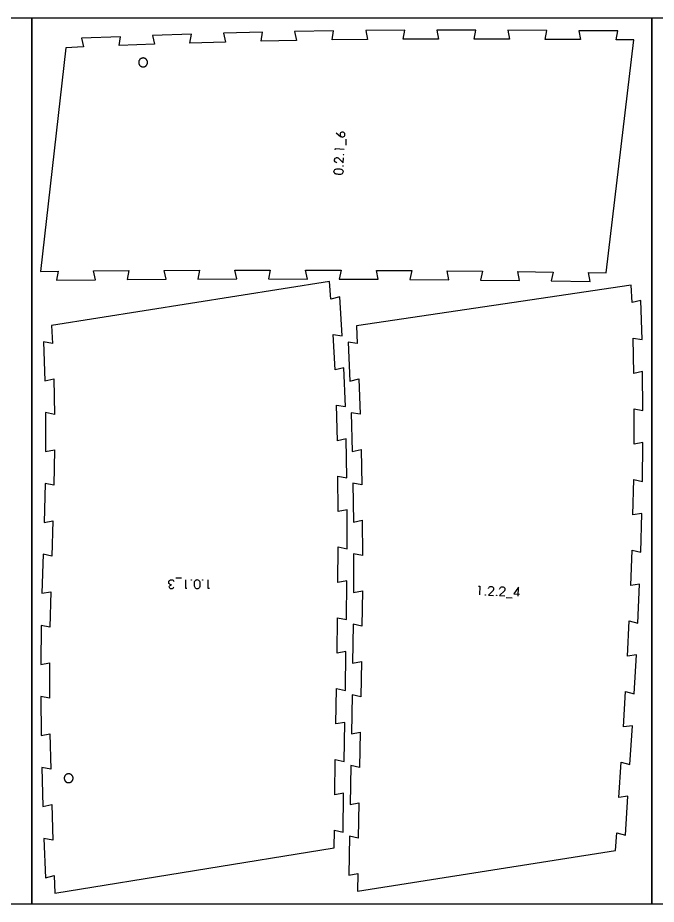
# Model space of a CAD drawing. Header units: millimetres. Extents: x 0 to 7990, y -4000 to -3000.
# Drawn here: x 2084 to 2805, y -4000 to -3000 of the extents above; entities that cross this region are included whole.
import ezdxf

# ---------------------------------------------------------------- set-up
doc = ezdxf.new("R2010")
doc.units = ezdxf.units.MM
doc.header["$MEASUREMENT"] = 0
for name, color, linetype, true_color in [('Default', 18, 'Continuous', 0x000000), ('nest$l_engrave_text', 5, 'Continuous', 0x0000ff), ('nest$l_inner_cut', 3, 'Continuous', 0x00ff00), ('nest$l_outer_cut', 1, 'Continuous', 0xff0000)]:
    doc.layers.add(name, color=color, linetype=linetype, true_color=true_color)

msp = doc.modelspace()

# ---------------------------------------------------------------- linework, layer by layer
at = {"layer": 'Default'}
for points in [[(1400, -4000), (1400, -3000), (2100, -3000), (2100, -4000)], [(2100, -4000), (2100, -3000), (2800, -3000), (2800, -4000)], [(2800, -4000), (2800, -3000), (3500, -3000), (3500, -4000)]]:
    msp.add_lwpolyline(points, close=True, dxfattribs=at)
at = {"layer": 'nest$l_engrave_text'}
for points in [[(2443.5, -3130), (2448.7, -3133.8), (2449.2, -3134.1), (2449.8, -3134.4), (2450.2, -3134.5), (2451, -3134.6), (2451.7, -3134.4), (2452.4, -3134.1), (2452.9, -3133.5), (2453.3, -3132.9), (2453.5, -3132.1), (2453.5, -3131.3), (2453.3, -3130.6), (2452.8, -3129.9), (2452.2, -3129.4), (2451.6, -3129.1), (2450.8, -3129), (2450, -3129.1), (2449.3, -3129.4), (2448.7, -3130), (2448.3, -3130.7), (2448.1, -3131.4), (2448.2, -3132.2), (2448.3, -3132.7), (2448.4, -3133.2), (2448.8, -3133.6), (2449.2, -3134.1)], [(2454.8, -3143.7), (2455.1, -3136.9)], [(2442.7, -3149), (2442.8, -3147.6), (2452.5, -3148.1)], [(2444.3, -3163.6), (2443.9, -3163.4), (2443.2, -3163.1), (2442.7, -3162.8), (2442.4, -3162.4), (2441.9, -3161.5), (2441.8, -3160.5), (2441.8, -3160), (2442, -3159.5), (2442.3, -3158.9), (2442.6, -3158.5), (2443.6, -3157.9), (2444.1, -3157.8), (2444.6, -3157.7), (2445.6, -3157.9), (2445.9, -3158), (2446, -3158.1), (2446.4, -3158.3), (2451.7, -3163.7), (2452, -3157.9)], [(2260.3, -3642.4), (2259.7, -3643.2), (2259.3, -3643.7), (2258.6, -3644.1), (2257.7, -3644.2), (2256.8, -3644.1), (2256, -3643.6), (2255.5, -3642.8), (2255.3, -3642), (2255.5, -3641.1), (2256.1, -3640.3), (2256.9, -3639.9), (2257.8, -3639.6), (2256.4, -3639.3), (2255.4, -3638.7), (2254.8, -3638), (2254.6, -3637.1), (2254.7, -3636.3), (2254.9, -3635.7), (2255.2, -3635.1), (2255.6, -3634.7), (2256.7, -3634.1), (2258.1, -3633.9), (2259, -3634.1), (2259.7, -3634.6), (2260.2, -3635.2), (2260.7, -3636.1)], [(2269.2, -3632.1), (2262.5, -3632.1)], [(2275.2, -3643.9), (2273.8, -3643.9), (2273.8, -3634.1)], [(2300.7, -3643.9), (2299.3, -3643.9), (2299.3, -3634.1)], [(2604.4, -3641.2), (2605.9, -3641.2), (2605.5, -3651)], [(2615.5, -3644), (2615.6, -3643.5), (2615.9, -3642.9), (2616.2, -3642.4), (2616.6, -3642), (2617.5, -3641.5), (2618.4, -3641.4), (2619, -3641.4), (2619.5, -3641.6), (2620, -3641.8), (2620.5, -3642.2), (2621.1, -3643.1), (2621.3, -3643.7), (2621.3, -3644.2), (2621.3, -3644.6), (2621.1, -3645.2), (2621, -3645.4), (2621, -3645.6), (2620.7, -3646), (2615.5, -3651.4), (2621.3, -3651.6)], [(2628.2, -3644.4), (2628.4, -3644), (2628.6, -3643.3), (2629, -3642.8), (2629.4, -3642.5), (2630.2, -3642), (2631.2, -3641.8), (2631.7, -3641.9), (2632.3, -3642), (2632.8, -3642.3), (2633.2, -3642.6), (2633.9, -3643.6), (2634, -3644.1), (2634.1, -3644.6), (2634, -3645.1), (2633.9, -3645.6), (2633.8, -3645.9), (2633.7, -3646), (2633.5, -3646.4), (2628.2, -3651.8), (2634.1, -3652)], [(2649, -3652.5), (2649.4, -3642.5), (2644.3, -3649.8), (2650.5, -3650.1)], [(2635.5, -3654.1), (2642.3, -3654.3)]]:
    msp.add_lwpolyline(points, dxfattribs=at)
for points in [[(2451.7, -3154.4), (2451.8, -3154.2), (2452, -3154.2), (2452.1, -3154.2), (2452.2, -3154.4), (2452.1, -3154.6), (2452, -3154.6), (2451.8, -3154.5)], [(2451.1, -3167.1), (2451.1, -3167), (2451.3, -3166.9), (2451.5, -3167), (2451.5, -3167.2), (2451.5, -3167.3), (2451.3, -3167.4), (2451.1, -3167.3)], [(2450.9, -3175.4), (2450.3, -3175.9), (2449.5, -3176.3), (2448.5, -3176.7), (2448.4, -3176.7), (2448.2, -3176.7), (2447.9, -3176.7), (2447.5, -3176.7), (2446.2, -3176.7), (2445, -3176.6), (2444.5, -3176.5), (2444.1, -3176.4), (2443.9, -3176.4), (2443.8, -3176.4), (2443.2, -3176.2), (2442.6, -3175.9), (2442.2, -3175.6), (2442, -3175.4), (2441.4, -3174.7), (2441.2, -3174.1), (2441.1, -3173.4), (2441.2, -3172.5), (2441.6, -3171.8), (2442.1, -3171.3), (2442.8, -3170.9), (2443.4, -3170.7), (2444.3, -3170.5), (2445.1, -3170.4), (2446.1, -3170.4), (2447.1, -3170.5), (2447.9, -3170.6), (2448.8, -3170.7), (2449.3, -3170.9), (2450, -3171.2), (2450.5, -3171.7), (2451, -3172.2), (2451.2, -3172.7), (2451.4, -3173.3), (2451.5, -3173.9), (2451.3, -3174.6)], [(2280.1, -3634.6), (2279.9, -3634.5), (2279.8, -3634.4), (2279.9, -3634.2), (2280.1, -3634.1), (2280.2, -3634.2), (2280.3, -3634.4), (2280.2, -3634.5)], [(2288.3, -3634.4), (2288.8, -3634.9), (2289.3, -3635.6), (2289.7, -3636.6), (2289.7, -3636.7), (2289.7, -3636.9), (2289.8, -3637.3), (2289.8, -3637.7), (2289.9, -3638.9), (2289.8, -3640.2), (2289.8, -3640.7), (2289.7, -3641), (2289.7, -3641.3), (2289.7, -3641.4), (2289.2, -3642.6), (2289, -3643), (2288.8, -3643.3), (2288.1, -3643.8), (2287.5, -3644.1), (2286.8, -3644.2), (2286, -3644.1), (2285.2, -3643.8), (2284.8, -3643.4), (2284.3, -3642.7), (2284, -3642), (2283.8, -3641.2), (2283.6, -3640.4), (2283.6, -3639.4), (2283.6, -3638.4), (2283.6, -3637.6), (2283.8, -3636.7), (2283.9, -3636.1), (2284.2, -3635.5), (2284.7, -3634.9), (2285.1, -3634.4), (2285.6, -3634.1), (2286.2, -3633.9), (2286.7, -3633.8), (2287.5, -3634)], [(2292.8, -3634.6), (2292.7, -3634.5), (2292.6, -3634.4), (2292.7, -3634.2), (2292.8, -3634.1), (2293, -3634.2), (2293.1, -3634.4), (2293, -3634.5)], [(2612, -3650.8), (2612.2, -3650.8), (2612.2, -3651), (2612.2, -3651.2), (2612, -3651.3), (2611.8, -3651.2), (2611.8, -3651), (2611.8, -3650.8)], [(2624.8, -3651.2), (2624.9, -3651.3), (2625, -3651.5), (2624.9, -3651.6), (2624.8, -3651.7), (2624.6, -3651.6), (2624.5, -3651.5), (2624.6, -3651.3)]]:
    msp.add_lwpolyline(points, close=True, dxfattribs=at)
at = {"layer": 'nest$l_inner_cut'}
for points in [[(2226, -3045.4), (2225.8, -3045.4), (2225.6, -3045.4), (2225.4, -3045.4), (2225.3, -3045.5), (2225.1, -3045.5), (2224.9, -3045.5), (2224.8, -3045.5), (2224.6, -3045.6), (2224.4, -3045.6), (2224.3, -3045.7), (2224.1, -3045.7), (2223.9, -3045.8), (2223.8, -3045.8), (2223.6, -3045.9), (2223.4, -3046), (2223.3, -3046.1), (2223.1, -3046.1), (2223, -3046.2), (2222.9, -3046.3), (2222.7, -3046.4), (2222.6, -3046.5), (2222.4, -3046.6), (2222.3, -3046.8), (2222.2, -3046.9), (2222.1, -3047), (2221.9, -3047.1), (2221.8, -3047.3), (2221.7, -3047.4), (2221.6, -3047.5), (2221.5, -3047.7), (2221.4, -3047.8), (2221.3, -3048), (2221.3, -3048.1), (2221.2, -3048.3), (2221.1, -3048.4), (2221, -3048.6), (2221, -3048.8), (2220.9, -3048.9), (2220.9, -3049.1), (2220.8, -3049.3), (2220.8, -3049.4), (2220.8, -3049.6), (2220.7, -3049.8), (2220.7, -3050), (2220.7, -3050.1), (2220.7, -3050.3), (2220.7, -3050.5), (2220.7, -3050.6), (2220.7, -3050.8), (2220.7, -3051), (2220.8, -3051.2), (2220.8, -3051.3), (2220.8, -3051.5), (2220.9, -3051.7), (2220.9, -3051.8), (2221, -3052), (2221, -3052.2), (2221.1, -3052.3), (2221.1, -3052.5), (2221.2, -3052.7), (2221.3, -3052.8), (2221.4, -3053), (2221.5, -3053.1), (2221.6, -3053.3), (2221.7, -3053.4), (2221.8, -3053.5), (2221.9, -3053.7), (2222, -3053.8), (2222.1, -3053.9), (2222.2, -3054), (2222.4, -3054.2), (2222.5, -3054.3), (2222.6, -3054.4), (2222.8, -3054.5), (2222.9, -3054.6), (2223.1, -3054.7), (2223.2, -3054.8), (2223.4, -3054.9), (2223.5, -3054.9), (2223.7, -3055), (2223.8, -3055.1), (2224, -3055.1), (2224.2, -3055.2), (2224.3, -3055.2), (2224.5, -3055.3), (2224.7, -3055.3), (2224.8, -3055.4), (2225, -3055.4), (2225.2, -3055.4), (2225.4, -3055.4), (2225.5, -3055.4), (2225.7, -3055.4), (2225.9, -3055.4), (2226, -3055.4), (2226.2, -3055.4), (2226.4, -3055.4), (2226.6, -3055.4), (2226.7, -3055.3), (2226.9, -3055.3), (2227.1, -3055.2), (2227.2, -3055.2), (2227.4, -3055.1), (2227.6, -3055.1), (2227.7, -3055), (2227.9, -3054.9), (2228, -3054.9), (2228.2, -3054.8), (2228.3, -3054.7), (2228.5, -3054.6), (2228.6, -3054.5), (2228.8, -3054.4), (2228.9, -3054.3), (2229, -3054.2), (2229.2, -3054), (2229.3, -3053.9), (2229.4, -3053.8), (2229.5, -3053.7), (2229.6, -3053.5), (2229.7, -3053.4), (2229.8, -3053.3), (2229.9, -3053.1), (2230, -3053), (2230.1, -3052.8), (2230.2, -3052.7), (2230.3, -3052.5), (2230.3, -3052.3), (2230.4, -3052.2), (2230.4, -3052), (2230.5, -3051.8), (2230.5, -3051.7), (2230.6, -3051.5), (2230.6, -3051.3), (2230.6, -3051.2), (2230.7, -3051), (2230.7, -3050.8), (2230.7, -3050.7), (2230.7, -3050.5), (2230.7, -3050.3), (2230.7, -3050.1), (2230.7, -3050), (2230.7, -3049.8), (2230.6, -3049.6), (2230.6, -3049.4), (2230.6, -3049.3), (2230.5, -3049.1), (2230.5, -3048.9), (2230.4, -3048.8), (2230.4, -3048.6), (2230.3, -3048.5), (2230.2, -3048.3), (2230.1, -3048.1), (2230.1, -3048), (2230, -3047.8), (2229.9, -3047.7), (2229.8, -3047.5), (2229.7, -3047.4), (2229.6, -3047.3), (2229.5, -3047.1), (2229.3, -3047), (2229.2, -3046.9), (2229.1, -3046.8), (2229, -3046.6), (2228.8, -3046.5), (2228.7, -3046.4), (2228.6, -3046.3), (2228.4, -3046.2), (2228.3, -3046.1), (2228.1, -3046.1), (2228, -3046), (2227.8, -3045.9), (2227.6, -3045.8), (2227.5, -3045.8), (2227.3, -3045.7), (2227.2, -3045.7), (2227, -3045.6), (2226.8, -3045.6), (2226.7, -3045.5), (2226.5, -3045.5), (2226.3, -3045.5), (2226.1, -3045.5)], [(2136.6, -3857.8), (2136.6, -3858), (2136.7, -3858.2), (2136.7, -3858.4), (2136.7, -3858.5), (2136.7, -3858.7), (2136.8, -3858.9), (2136.8, -3859), (2136.8, -3859.2), (2136.9, -3859.4), (2136.9, -3859.5), (2137, -3859.7), (2137.1, -3859.9), (2137.1, -3860), (2137.2, -3860.2), (2137.3, -3860.3), (2137.4, -3860.5), (2137.5, -3860.6), (2137.6, -3860.8), (2137.7, -3860.9), (2137.8, -3861), (2137.9, -3861.2), (2138, -3861.3), (2138.2, -3861.4), (2138.3, -3861.5), (2138.4, -3861.6), (2138.5, -3861.8), (2138.7, -3861.9), (2138.8, -3862), (2139, -3862.1), (2139.1, -3862.1), (2139.3, -3862.2), (2139.4, -3862.3), (2139.6, -3862.4), (2139.7, -3862.5), (2139.9, -3862.5), (2140.1, -3862.6), (2140.2, -3862.6), (2140.4, -3862.7), (2140.6, -3862.7), (2140.7, -3862.7), (2140.9, -3862.8), (2141.1, -3862.8), (2141.3, -3862.8), (2141.4, -3862.8), (2141.6, -3862.8), (2141.8, -3862.8), (2141.9, -3862.8), (2142.1, -3862.8), (2142.3, -3862.8), (2142.5, -3862.8), (2142.6, -3862.7), (2142.8, -3862.7), (2143, -3862.7), (2143.1, -3862.6), (2143.3, -3862.5), (2143.5, -3862.5), (2143.6, -3862.4), (2143.8, -3862.3), (2143.9, -3862.3), (2144.1, -3862.2), (2144.2, -3862.1), (2144.4, -3862), (2144.5, -3861.9), (2144.7, -3861.8), (2144.8, -3861.7), (2144.9, -3861.6), (2145.1, -3861.5), (2145.2, -3861.4), (2145.3, -3861.2), (2145.4, -3861.1), (2145.5, -3861), (2145.6, -3860.8), (2145.7, -3860.7), (2145.8, -3860.5), (2145.9, -3860.4), (2146, -3860.2), (2146.1, -3860.1), (2146.2, -3859.9), (2146.2, -3859.8), (2146.3, -3859.6), (2146.4, -3859.5), (2146.4, -3859.3), (2146.5, -3859.1), (2146.5, -3859), (2146.6, -3858.8), (2146.6, -3858.6), (2146.6, -3858.4), (2146.6, -3858.3), (2146.6, -3858.1), (2146.6, -3857.9), (2146.6, -3857.7), (2146.6, -3857.6), (2146.6, -3857.4), (2146.6, -3857.2), (2146.6, -3857.1), (2146.6, -3856.9), (2146.5, -3856.7), (2146.5, -3856.5), (2146.4, -3856.4), (2146.4, -3856.2), (2146.3, -3856), (2146.2, -3855.9), (2146.2, -3855.7), (2146.1, -3855.6), (2146, -3855.4), (2145.9, -3855.3), (2145.8, -3855.1), (2145.7, -3855), (2145.6, -3854.8), (2145.5, -3854.7), (2145.4, -3854.6), (2145.3, -3854.4), (2145.2, -3854.3), (2145.1, -3854.2), (2144.9, -3854.1), (2144.8, -3854), (2144.7, -3853.9), (2144.5, -3853.8), (2144.4, -3853.7), (2144.2, -3853.6), (2144.1, -3853.5), (2143.9, -3853.4), (2143.8, -3853.3), (2143.6, -3853.2), (2143.5, -3853.2), (2143.3, -3853.1), (2143.1, -3853.1), (2143, -3853), (2142.8, -3853), (2142.6, -3852.9), (2142.5, -3852.9), (2142.3, -3852.9), (2142.1, -3852.9), (2141.9, -3852.8), (2141.8, -3852.8), (2141.6, -3852.8), (2141.4, -3852.8), (2141.3, -3852.8), (2141.1, -3852.9), (2140.9, -3852.9), (2140.7, -3852.9), (2140.6, -3852.9), (2140.4, -3853), (2140.2, -3853), (2140.1, -3853.1), (2139.9, -3853.1), (2139.7, -3853.2), (2139.6, -3853.3), (2139.4, -3853.4), (2139.3, -3853.4), (2139.1, -3853.5), (2139, -3853.6), (2138.8, -3853.7), (2138.7, -3853.8), (2138.5, -3853.9), (2138.4, -3854), (2138.3, -3854.1), (2138.2, -3854.3), (2138, -3854.4), (2137.9, -3854.5), (2137.8, -3854.6), (2137.7, -3854.8), (2137.6, -3854.9), (2137.5, -3855), (2137.4, -3855.2), (2137.3, -3855.3), (2137.2, -3855.5), (2137.1, -3855.7), (2137.1, -3855.8), (2137, -3856), (2136.9, -3856.1), (2136.9, -3856.3), (2136.8, -3856.5), (2136.8, -3856.6), (2136.8, -3856.8), (2136.7, -3857), (2136.7, -3857.1), (2136.7, -3857.3), (2136.7, -3857.5), (2136.6, -3857.7)]]:
    msp.add_lwpolyline(points, close=True, dxfattribs=at)
at = {"layer": 'nest$l_outer_cut'}
for points in [[(2779.7, -3024.9), (2759.7, -3024.8), (2761.7, -3014.8), (2717.6, -3014.6), (2719.6, -3024.6), (2679.5, -3024.4), (2681.5, -3014.4), (2637.4, -3014.2), (2639.4, -3024.2), (2599.3, -3024.1), (2601.3, -3014.1), (2557.2, -3014.1), (2559.2, -3024.1), (2519.1, -3024.2), (2521.1, -3014.2), (2477, -3014.5), (2479, -3024.4), (2439, -3024.9), (2440.8, -3014.9), (2396.7, -3015.6), (2398.9, -3025.5), (2358.8, -3026.4), (2360.5, -3016.3), (2316.5, -3017.5), (2318.7, -3027.4), (2278.6, -3028.6), (2280.3, -3018.6), (2236.2, -3020), (2238.6, -3030), (2198.5, -3031.4), (2200.1, -3021.4), (2156.1, -3023.1), (2158.5, -3033), (2138.4, -3033.8), (2110, -3286.3), (2129.9, -3286), (2128.1, -3296.1), (2171.9, -3295.6), (2169.8, -3285.6), (2209.7, -3285.3), (2207.8, -3295.3), (2251.7, -3295), (2249.6, -3285), (2289.5, -3284.9), (2287.6, -3294.9), (2331.4, -3294.7), (2329.4, -3284.7), (2369.3, -3284.7), (2367.3, -3294.7), (2411.2, -3294.8), (2409.2, -3284.7), (2449.1, -3284.9), (2447.1, -3294.8), (2491, -3295), (2489, -3285), (2528.9, -3285.3), (2526.8, -3295.3), (2570.7, -3295.6), (2568.8, -3285.6), (2608.7, -3286), (2606.6, -3296), (2650.5, -3296.4), (2648.6, -3286.4), (2688.5, -3286.9), (2686.3, -3296.9), (2730.2, -3297.5), (2728.4, -3287.5), (2748.3, -3287.8)], [(2441.4, -3936.5), (2441.6, -3916.5), (2451.5, -3918.6), (2452, -3874.7), (2442, -3876.5), (2442.6, -3836.6), (2452.5, -3838.8), (2453.3, -3794.8), (2443.3, -3796.6), (2444, -3756.7), (2454, -3758.9), (2454.7, -3714.9), (2444.7, -3716.8), (2445.3, -3676.8), (2455.3, -3678.9), (2455.8, -3635), (2445.7, -3636.9), (2446, -3596.9), (2456, -3598.9), (2456, -3555), (2446, -3557), (2445.7, -3517), (2455.7, -3518.8), (2455, -3474.9), (2445, -3477.1), (2443.9, -3437.1), (2454, -3438.7), (2452.3, -3394.8), (2442.4, -3397.2), (2440.4, -3357.3), (2450.5, -3358.7), (2447.7, -3314.8), (2437.8, -3317.4), (2436.3, -3297.5), (2122.2, -3347.3), (2123.3, -3367.3), (2113.2, -3365.7), (2114.8, -3409.7), (2124.8, -3407.3), (2125.5, -3447.4), (2115.5, -3445.4), (2115.5, -3489.4), (2125.5, -3487.4), (2124.9, -3527.4), (2115, -3525.2), (2113.9, -3569.2), (2123.9, -3567.4), (2122.7, -3607.5), (2112.8, -3605.2), (2111.5, -3649.2), (2121.6, -3647.5), (2120.6, -3687.5), (2110.7, -3685.4), (2110.1, -3729.4), (2120.1, -3727.5), (2120.1, -3767.6), (2110.1, -3765.7), (2110.6, -3809.7), (2120.6, -3807.6), (2121.4, -3847.6), (2111.3, -3845.9), (2112.5, -3889.9), (2122.5, -3887.6), (2123.8, -3927.6), (2113.8, -3926), (2115.4, -3970), (2125.3, -3967.6), (2126.1, -3987.6)], [(2466.5, -3347.7), (2467.4, -3367.6), (2457.3, -3366), (2459.2, -3409.8), (2469.1, -3407.4), (2470.6, -3447.3), (2460.5, -3445.6), (2461.8, -3489.4), (2471.8, -3487.1), (2472.6, -3526.9), (2462.6, -3525.1), (2463.2, -3568.9), (2473.1, -3566.8), (2473.3, -3606.7), (2463.3, -3604.6), (2463.2, -3648.5), (2473.2, -3646.5), (2472.8, -3686.4), (2462.8, -3684.2), (2462.2, -3728.1), (2472.2, -3726.2), (2471.6, -3766.1), (2461.6, -3763.9), (2460.8, -3807.7), (2470.8, -3805.9), (2470.1, -3845.8), (2460.1, -3843.6), (2459.3, -3887.4), (2469.3, -3885.6), (2468.6, -3925.5), (2458.7, -3923.3), (2458, -3967.2), (2468, -3965.3), (2467.7, -3985.3), (2759, -3939.3), (2760.3, -3919.4), (2770.1, -3922), (2773, -3878.2), (2762.9, -3879.6), (2765.4, -3839.8), (2775.3, -3842.4), (2778, -3798.6), (2767.9, -3799.9), (2770.3, -3760.1), (2780.1, -3762.6), (2782.5, -3718.8), (2772.5, -3720.3), (2774.4, -3680.4), (2784.3, -3682.8), (2786.2, -3639), (2776.1, -3640.6), (2777.6, -3600.7), (2787.5, -3603), (2788.7, -3559.1), (2778.7, -3560.8), (2779.5, -3520.9), (2789.5, -3523), (2790, -3479.1), (2779.9, -3481), (2780, -3441.1), (2790, -3443), (2789.6, -3399.1), (2779.6, -3401.2), (2778.8, -3361.3), (2788.9, -3363), (2787.5, -3319.1), (2777.6, -3321.4), (2776.8, -3301.5)]]:
    msp.add_lwpolyline(points, close=True, dxfattribs=at)

doc.saveas('drawing.dxf')
